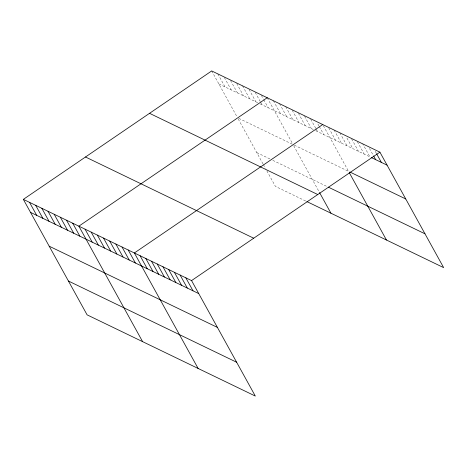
<?xml version="1.0" encoding="UTF-8"?>
<svg xmlns="http://www.w3.org/2000/svg" width="467" height="467" viewBox="0 0 467 467"><rect width="100%" height="100%" fill="white"/><g stroke="black" fill="none" stroke-linecap="round" stroke-linejoin="round"><path stroke-width="0.35" stroke-dasharray="2.33 1.75" d="M218.871 83.943L257.726 102.705M260.195 103.896L313.24 129.505M315.704 130.696L369.928 156.871L362.748 143.871M238.771 118.349L292.43 144.262M294.28 145.155L348.557 171.36L322.715 124.543M256.768 152.598L270.34 159.148M272.804 160.339L327.7 186.841M305.657 201.003L275.437 186.409L266.791 170.753M375.211 151.25L376.239 153.112M369.496 148.488L373.256 155.301M357.372 141.729L364.207 154.11M351.651 138.968L358.487 151.349M346.958 138.063L352.766 148.588M339.871 132.826L347.051 145.827M334.15 130.065L341.33 143.065M328.774 127.923L335.61 140.304M317.916 124.041L318.938 125.897M319.282 126.516L323.724 134.566M310.718 119.208L315.85 128.495M316.188 129.114L317.554 131.589M304.554 116.23L311.39 128.612M298.384 113.248L305.22 125.635M292.219 110.27L299.055 122.652M285.705 106.674L292.885 119.675M279.54 103.697L286.715 116.697M273.37 100.72L280.55 113.72M267.206 97.743L292.354 143.305M293.72 145.78L319.194 191.919M261.38 95.385L263.429 99.097M263.767 99.716L268.216 107.766M255.21 92.402L260.335 101.689M260.679 102.308L262.045 104.789M249.039 89.425L255.875 101.812M242.531 85.829L249.711 98.829M236.705 83.47L243.54 95.852M230.54 80.493L237.376 92.875M224.37 77.516L231.206 89.897M217.861 73.92L225.036 86.92M211.691 70.937L236.845 116.505M238.211 118.98L262.991 163.87M263.335 164.495L265.414 168.248"/><path stroke-width="0.7" d="M23.35 199.374L191.563 280.591L255.309 396.063L87.095 314.846L23.35 199.374L211.691 70.937L379.904 152.154L443.65 267.626L306.895 201.598M267.206 97.743L78.859 226.174L142.604 341.646M322.715 124.543L134.373 252.974L198.113 368.445M191.563 280.591L379.904 152.154M371.195 157.484L387.085 165.155M349.83 171.973L405.753 198.971M328.319 187.139L424.982 233.809M149.539 113.323L317.753 194.541M85.502 156.994L253.715 238.205M30.53 212.374L198.744 293.591M49.193 246.191L217.406 327.408M68.427 281.029L236.641 362.246M376.583 153.731L381.364 162.393M373.594 155.92L375.643 159.632M349.234 172.58L386.46 240.015M319.539 192.55L330.945 213.209M185.843 277.83L193.023 290.83M180.128 275.069L187.302 288.069M174.407 272.308L181.581 285.308M168.686 269.547L175.866 282.547M162.965 266.785L170.146 279.786M157.251 264.024L164.425 277.024M151.53 261.257L158.704 274.263M145.809 258.496L152.989 271.502M140.088 255.735L147.268 268.741M128.203 249.997L135.383 263.003M122.033 247.02L129.213 260.02M115.869 244.043L123.043 257.043M109.698 241.065L116.878 254.066M103.534 238.088L110.708 251.088M97.364 235.111L104.544 248.111M91.193 232.128L98.374 245.134M85.029 229.151L92.203 242.157M72.694 223.197L79.869 236.197M66.524 220.22L73.704 233.22M60.36 217.243L67.534 230.243M54.19 214.265L61.364 227.266M48.019 211.288L55.199 224.288M41.855 208.305L49.029 221.311M35.685 205.328L42.865 218.334M29.52 202.351L36.695 215.351"/></g></svg>
